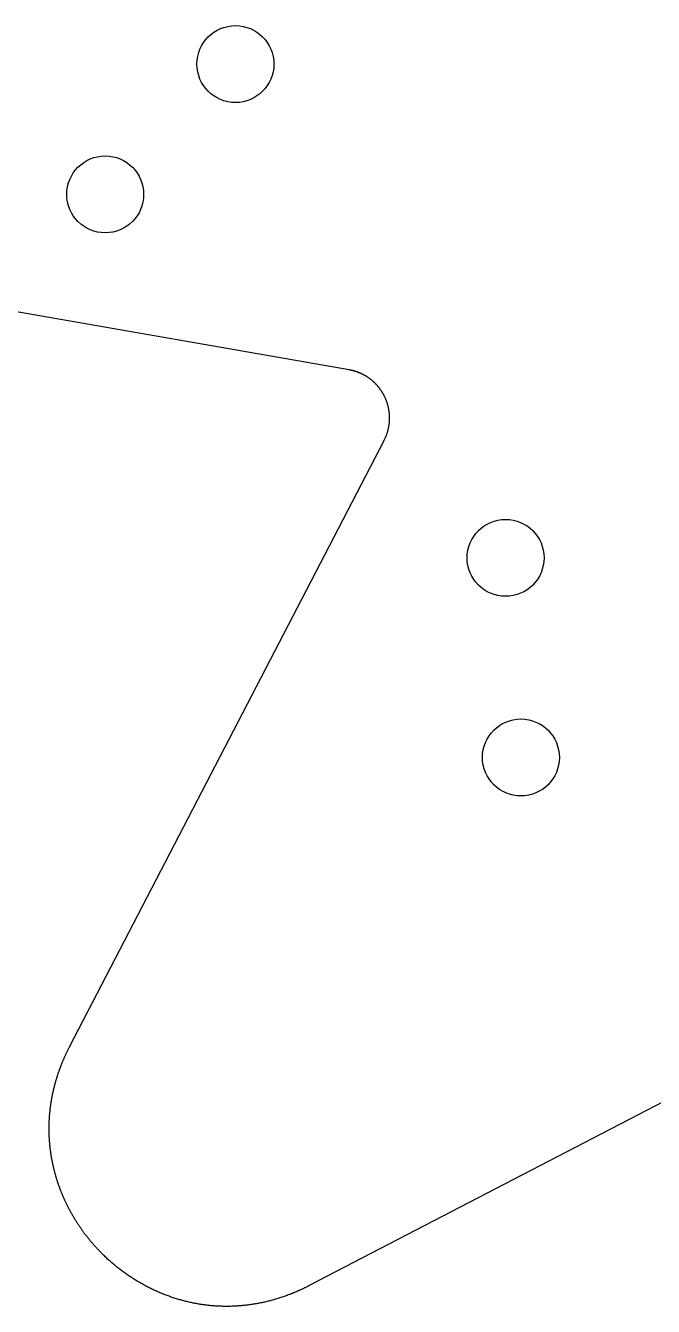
# Model space of a CAD drawing. Header units: millimetres. Extents: x 72.5 to 127.5, y -127.5 to -72.5.
# Drawn here: x 84.31 to 91.65, y -115.42 to -100.44 of the extents above; entities that cross this region are included whole.
import ezdxf

# ---------------------------------------------------------------- set-up
doc = ezdxf.new("R2010")
doc.units = ezdxf.units.MM
doc.layers.add('Edge.Cuts', color=254, linetype='CONTINUOUS', true_color=0xd0d2cd)

msp = doc.modelspace()

# ---------------------------------------------------------------- linework, layer by layer
at = {"layer": 'Edge.Cuts', "linetype": 'CONTINUOUS'}
for p, q in [((88.092174, -104.465729), (74.221282, -102.047185)), ((88.097268, -104.466639), (88.092174, -104.465729)), ((88.10066, -104.46727), (88.097268, -104.466639)), ((88.104042, -104.46792), (88.10066, -104.46727)), ((88.107419, -104.46859), (88.104042, -104.46792)), ((88.110787, -104.469278), (88.107419, -104.46859)), ((88.11415, -104.469985), (88.110787, -104.469278)), ((88.117503, -104.470711), (88.11415, -104.469985)), ((88.120852, -104.471456), (88.117503, -104.470711)), ((88.124191, -104.472219), (88.120852, -104.471456)), ((88.127524, -104.473002), (88.124191, -104.472219)), ((88.130848, -104.473804), (88.127524, -104.473002)), ((88.134167, -104.474624), (88.130848, -104.473804)), ((88.137476, -104.475463), (88.134167, -104.474624)), ((88.14078, -104.476321), (88.137476, -104.475463)), ((88.144073, -104.477197), (88.14078, -104.476321)), ((88.147362, -104.478093), (88.144073, -104.477197)), ((88.15064, -104.479006), (88.147362, -104.478093)), ((88.153914, -104.479939), (88.15064, -104.479006)), ((88.157177, -104.48089), (88.153914, -104.479939)), ((88.160434, -104.48186), (88.157177, -104.48089)), ((88.163681, -104.482848), (88.160434, -104.48186)), ((88.166923, -104.483855), (88.163681, -104.482848)), ((88.170155, -104.48488), (88.166923, -104.483855)), ((88.173381, -104.485924), (88.170155, -104.48488)), ((88.176596, -104.486986), (88.173381, -104.485924)), ((88.179806, -104.488067), (88.176596, -104.486986)), ((88.183005, -104.489165), (88.179806, -104.488067)), ((88.186199, -104.490283), (88.183005, -104.489165)), ((88.189382, -104.491418), (88.186199, -104.490283)), ((88.192559, -104.492573), (88.189382, -104.491418)), ((88.195725, -104.493744), (88.192559, -104.492573)), ((88.198885, -104.494935), (88.195725, -104.493744)), ((88.202034, -104.496144), (88.198885, -104.494935)), ((88.205178, -104.497371), (88.202034, -104.496144)), ((88.20831, -104.498616), (88.205178, -104.497371)), ((88.211436, -104.499879), (88.20831, -104.498616)), ((88.214551, -104.50116), (88.211436, -104.499879)), ((88.21766, -104.50246), (88.214551, -104.50116)), ((88.220758, -104.503777), (88.21766, -104.50246)), ((88.223849, -104.505113), (88.220758, -104.503777)), ((88.226929, -104.506466), (88.223849, -104.505113)), ((88.230002, -104.507838), (88.226929, -104.506466)), ((88.233064, -104.509226), (88.230002, -104.507838)), ((88.236119, -104.510634), (88.233064, -104.509226)), ((88.239163, -104.512058), (88.236119, -104.510634)), ((88.2422, -104.513502), (88.239163, -104.512058)), ((88.245225, -104.514962), (88.2422, -104.513502)), ((88.248243, -104.516441), (88.245225, -104.514962)), ((88.25125, -104.517936), (88.248243, -104.516441)), ((88.254249, -104.519451), (88.25125, -104.517936)), ((88.257237, -104.520981), (88.254249, -104.519451)), ((88.260217, -104.522531), (88.257237, -104.520981)), ((88.263186, -104.524097), (88.260217, -104.522531)), ((88.266147, -104.525681), (88.263186, -104.524097)), ((88.269096, -104.527282), (88.266147, -104.525681)), ((88.272037, -104.528902), (88.269096, -104.527282)), ((88.274967, -104.530538), (88.272037, -104.528902)), ((88.277888, -104.532192), (88.274967, -104.530538)), ((88.280797, -104.533863), (88.277888, -104.532192)), ((88.283699, -104.535552), (88.280797, -104.533863)), ((88.286588, -104.537257), (88.283699, -104.535552)), ((88.289469, -104.53898), (88.286588, -104.537257)), ((88.292337, -104.54072), (88.289469, -104.53898)), ((88.295197, -104.542477), (88.292337, -104.54072)), ((88.298045, -104.544251), (88.295197, -104.542477)), ((88.300884, -104.546043), (88.298045, -104.544251)), ((88.303711, -104.547851), (88.300884, -104.546043)), ((88.306528, -104.549676), (88.303711, -104.547851)), ((88.309333, -104.551518), (88.306528, -104.549676)), ((88.31213, -104.553377), (88.309333, -104.551518)), ((88.314913, -104.555252), (88.31213, -104.553377)), ((88.317687, -104.557146), (88.314913, -104.555252)), ((88.320448, -104.559054), (88.317687, -104.557146)), ((88.3232, -104.560981), (88.320448, -104.559054)), ((88.325939, -104.562922), (88.3232, -104.560981)), ((88.328669, -104.564882), (88.325939, -104.562922)), ((88.331385, -104.566857), (88.328669, -104.564882)), ((88.334091, -104.568849), (88.331385, -104.566857)), ((88.336785, -104.570857), (88.334091, -104.568849)), ((88.339468, -104.572882), (88.336785, -104.570857)), ((88.342138, -104.574922), (88.339468, -104.572882)), ((88.344798, -104.57698), (88.342138, -104.574922)), ((88.347444, -104.579052), (88.344798, -104.57698)), ((88.35008, -104.581142), (88.347444, -104.579052)), ((88.352702, -104.583247), (88.35008, -104.581142)), ((88.355314, -104.585369), (88.352702, -104.583247)), ((88.357912, -104.587505), (88.355314, -104.585369)), ((88.3605, -104.589659), (88.357912, -104.587505)), ((88.363073, -104.591827), (88.3605, -104.589659)), ((88.365636, -104.594012), (88.363073, -104.591827)), ((88.368184, -104.596211), (88.365636, -104.594012)), ((88.370722, -104.598427), (88.368184, -104.596211)), ((88.373245, -104.600658), (88.370722, -104.598427)), ((88.375757, -104.602905), (88.373245, -104.600658)), ((88.378254, -104.605166), (88.375757, -104.602905)), ((88.38074, -104.607444), (88.378254, -104.605166)), ((88.383212, -104.609736), (88.38074, -104.607444)), ((88.385672, -104.612044), (88.383212, -104.609736)), ((88.388117, -104.614366), (88.385672, -104.612044)), ((88.390551, -104.616705), (88.388117, -104.614366)), ((88.392969, -104.619057), (88.390551, -104.616705)), ((88.395376, -104.621425), (88.392969, -104.619057)), ((88.397767, -104.623806), (88.395376, -104.621425)), ((88.400147, -104.626204), (88.397767, -104.623806)), ((88.402511, -104.628615), (88.400147, -104.626204)), ((88.404863, -104.631041), (88.402511, -104.628615)), ((88.407199, -104.633481), (88.404863, -104.631041)), ((88.409523, -104.635937), (88.407199, -104.633481)), ((88.411832, -104.638405), (88.409523, -104.635937)), ((88.414128, -104.640889), (88.411832, -104.638405)), ((88.416408, -104.643386), (88.414128, -104.640889)), ((88.418675, -104.645898), (88.416408, -104.643386)), ((88.420926, -104.648422), (88.418675, -104.645898)), ((88.423164, -104.650962), (88.420926, -104.648422)), ((88.425387, -104.653514), (88.423164, -104.650962)), ((88.427596, -104.656081), (88.425387, -104.653514)), ((88.429789, -104.658661), (88.427596, -104.656081)), ((88.431968, -104.661255), (88.429789, -104.658661)), ((88.434132, -104.663861), (88.431968, -104.661255)), ((88.436281, -104.666482), (88.434132, -104.663861)), ((88.438414, -104.669114), (88.436281, -104.666482)), ((88.440533, -104.671761), (88.438414, -104.669114)), ((88.442636, -104.67442), (88.440533, -104.671761)), ((88.444725, -104.677093), (88.442636, -104.67442)), ((88.446797, -104.679777), (88.444725, -104.677093)), ((88.448854, -104.682476), (88.446797, -104.679777)), ((88.450895, -104.685185), (88.448854, -104.682476)), ((88.452921, -104.687908), (88.450895, -104.685185)), ((88.454931, -104.690643), (88.452921, -104.687908)), ((88.456926, -104.693391), (88.454931, -104.690643)), ((88.458904, -104.69615), (88.456926, -104.693391)), ((88.460866, -104.698922), (88.458904, -104.69615)), ((88.462812, -104.701705), (88.460866, -104.698922)), ((88.464743, -104.7045), (88.462812, -104.701705)), ((88.466656, -104.707307), (88.464743, -104.7045)), ((88.468554, -104.710126), (88.466656, -104.707307)), ((88.470435, -104.712956), (88.468554, -104.710126)), ((88.4723, -104.715797), (88.470435, -104.712956)), ((88.474148, -104.71865), (88.4723, -104.715797)), ((88.47598, -104.721514), (88.474148, -104.71865)), ((88.477794, -104.724389), (88.47598, -104.721514)), ((88.479593, -104.727275), (88.477794, -104.724389)), ((88.481374, -104.730171), (88.479593, -104.727275)), ((88.483138, -104.733079), (88.481374, -104.730171)), ((88.484885, -104.735996), (88.483138, -104.733079)), ((88.486616, -104.738925), (88.484885, -104.735996)), ((88.488329, -104.741863), (88.486616, -104.738925)), ((88.490025, -104.744812), (88.488329, -104.741863)), ((88.491703, -104.747771), (88.490025, -104.744812)), ((88.493365, -104.75074), (88.491703, -104.747771)), ((88.495008, -104.753719), (88.493365, -104.75074)), ((88.496635, -104.756707), (88.495008, -104.753719)), ((88.498244, -104.759705), (88.496635, -104.756707)), ((88.499835, -104.762713), (88.498244, -104.759705)), ((88.501409, -104.76573), (88.499835, -104.762713)), ((88.502965, -104.768756), (88.501409, -104.76573)), ((88.504503, -104.771792), (88.502965, -104.768756)), ((88.507525, -104.777889), (88.504503, -104.771792)), ((88.510475, -104.784021), (88.507525, -104.777889)), ((88.513353, -104.790188), (88.510475, -104.784021)), ((88.516158, -104.796387), (88.513353, -104.790188)), ((88.51889, -104.802618), (88.516158, -104.796387)), ((88.521548, -104.80888), (88.51889, -104.802618)), ((88.524132, -104.815171), (88.521548, -104.80888)), ((88.526641, -104.821492), (88.524132, -104.815171)), ((88.529075, -104.82784), (88.526641, -104.821492)), ((88.531434, -104.834215), (88.529075, -104.82784)), ((88.533716, -104.840615), (88.531434, -104.834215)), ((88.535923, -104.84704), (88.533716, -104.840615)), ((88.538054, -104.853489), (88.535923, -104.84704)), ((88.540107, -104.859961), (88.538054, -104.853489)), ((88.542084, -104.866453), (88.540107, -104.859961)), ((88.543983, -104.872967), (88.542084, -104.866453)), ((88.545805, -104.8795), (88.543983, -104.872967)), ((88.547549, -104.886051), (88.545805, -104.8795)), ((88.549215, -104.89262), (88.547549, -104.886051)), ((88.550802, -104.899205), (88.549215, -104.89262)), ((88.552311, -104.905806), (88.550802, -104.899205)), ((88.553742, -104.912421), (88.552311, -104.905806)), ((88.555093, -104.919049), (88.553742, -104.912421)), ((88.556366, -104.92569), (88.555093, -104.919049)), ((88.557559, -104.932343), (88.556366, -104.92569)), ((88.558674, -104.939005), (88.557559, -104.932343)), ((88.559708, -104.945678), (88.558674, -104.939005)), ((88.560664, -104.952359), (88.559708, -104.945678)), ((88.561539, -104.959048), (88.560664, -104.952359)), ((88.562335, -104.965744), (88.561539, -104.959048)), ((88.563051, -104.972445), (88.562335, -104.965744)), ((88.563688, -104.979151), (88.563051, -104.972445)), ((88.564244, -104.985862), (88.563688, -104.979151)), ((88.564721, -104.992575), (88.564244, -104.985862)), ((88.565118, -104.999291), (88.564721, -104.992575)), ((88.565435, -105.006009), (88.565118, -104.999291)), ((88.565671, -105.012727), (88.565435, -105.006009)), ((88.565828, -105.019445), (88.565671, -105.012727)), ((88.549149, -105.165694), (88.550737, -105.159161)), ((88.550737, -105.159161), (88.552247, -105.152614)), ((88.552247, -105.152614), (88.553679, -105.146052)), ((88.553679, -105.146052), (88.555031, -105.139476)), ((88.555031, -105.139476), (88.556305, -105.132887)), ((88.556305, -105.132887), (88.5575, -105.126285)), ((88.5575, -105.126285), (88.558616, -105.119671)), ((88.558616, -105.119671), (88.559653, -105.113046)), ((88.559653, -105.113046), (88.560611, -105.10641)), ((88.560611, -105.10641), (88.561489, -105.099763)), ((88.561489, -105.099763), (88.562288, -105.093107)), ((88.562288, -105.093107), (88.563008, -105.086442)), ((88.563008, -105.086442), (88.563649, -105.079768)), ((88.563649, -105.079768), (88.56421, -105.073087)), ((88.56421, -105.073087), (88.564691, -105.066398)), ((88.564691, -105.066398), (88.565093, -105.059704)), ((88.565093, -105.059704), (88.565415, -105.053004)), ((88.565415, -105.053004), (88.565657, -105.046299)), ((88.565657, -105.046299), (88.56582, -105.039589)), ((88.56582, -105.039589), (88.565903, -105.032877)), ((88.565906, -105.026162), (88.565828, -105.019445)), ((88.565903, -105.032877), (88.565906, -105.026162)), ((84.825138, -112.374882), (88.500982, -105.292494)), ((88.500982, -105.292494), (88.504129, -105.286355)), ((88.504129, -105.286355), (88.507199, -105.280193)), ((88.507199, -105.280193), (88.510191, -105.274007)), ((88.510191, -105.274007), (88.513105, -105.267799)), ((88.513105, -105.267799), (88.515942, -105.261568)), ((88.515942, -105.261568), (88.518701, -105.255315)), ((88.518701, -105.255315), (88.521382, -105.249041)), ((88.521382, -105.249041), (88.523985, -105.242746)), ((88.523985, -105.242746), (88.526511, -105.236429)), ((88.526511, -105.236429), (88.528959, -105.230092)), ((88.528959, -105.230092), (88.531329, -105.223735)), ((88.531329, -105.223735), (88.533622, -105.217359)), ((88.533622, -105.217359), (88.535836, -105.210963)), ((88.535836, -105.210963), (88.537972, -105.204549)), ((88.537972, -105.204549), (88.54003, -105.198116)), ((88.54003, -105.198116), (88.542011, -105.191665)), ((88.542011, -105.191665), (88.543913, -105.185197)), ((88.543913, -105.185197), (88.545736, -105.178713)), ((88.545736, -105.178713), (88.547482, -105.172211)), ((88.547482, -105.172211), (88.549149, -105.165694)), ((94.706862, -111.500089), (87.626761, -115.176504)), ((84.761039, -112.508621), (84.763759, -112.502468)), ((84.763759, -112.502468), (84.7665, -112.496315)), ((84.7665, -112.496315), (84.769261, -112.490165)), ((84.769261, -112.490165), (84.772044, -112.484016)), ((84.772044, -112.484016), (84.774847, -112.47787)), ((84.774847, -112.47787), (84.777672, -112.471726)), ((84.777672, -112.471726), (84.780518, -112.465584)), ((84.780518, -112.465584), (84.783385, -112.459444)), ((84.783385, -112.459444), (84.786273, -112.453307)), ((84.786273, -112.453307), (84.789182, -112.44717)), ((84.789182, -112.44717), (84.792112, -112.441038)), ((84.792112, -112.441038), (84.795063, -112.434906)), ((84.795063, -112.434906), (84.798036, -112.428777)), ((84.798036, -112.428777), (84.80103, -112.42265)), ((84.80103, -112.42265), (84.804044, -112.416526)), ((84.804044, -112.416526), (84.807081, -112.410403)), ((84.807081, -112.410403), (84.810138, -112.404283)), ((84.810138, -112.404283), (84.813216, -112.398165)), ((84.813216, -112.398165), (84.816316, -112.39205)), ((84.816316, -112.39205), (84.819437, -112.385936)), ((84.819437, -112.385936), (84.825138, -112.374882)), ((84.702023, -112.656913), (84.704243, -112.650714)), ((84.704243, -112.650714), (84.706485, -112.644515)), ((84.706485, -112.644515), (84.708746, -112.63832)), ((84.708746, -112.63832), (84.711029, -112.632124)), ((84.711029, -112.632124), (84.713332, -112.625932)), ((84.713332, -112.625932), (84.715656, -112.61974)), ((84.715656, -112.61974), (84.718, -112.613551)), ((84.718, -112.613551), (84.720366, -112.607363)), ((84.720366, -112.607363), (84.722752, -112.601178)), ((84.722752, -112.601178), (84.725159, -112.594993)), ((84.725159, -112.594993), (84.727586, -112.588812)), ((84.727586, -112.588812), (84.730035, -112.582631)), ((84.730035, -112.582631), (84.732503, -112.576454)), ((84.732503, -112.576454), (84.734993, -112.570277)), ((84.734993, -112.570277), (84.737504, -112.564103)), ((84.737504, -112.564103), (84.740036, -112.55793)), ((84.740036, -112.55793), (84.742588, -112.55176)), ((84.742588, -112.55176), (84.745161, -112.545591)), ((84.745161, -112.545591), (84.747755, -112.539425)), ((84.747755, -112.539425), (84.75037, -112.53326)), ((84.75037, -112.53326), (84.753006, -112.527098)), ((84.753006, -112.527098), (84.755663, -112.520937)), ((84.755663, -112.520937), (84.75834, -112.514779)), ((84.75834, -112.514779), (84.761039, -112.508621)), ((84.654891, -112.806204), (84.65662, -112.799967)), ((84.65662, -112.799967), (84.658369, -112.793729)), ((84.658369, -112.793729), (84.660138, -112.787495)), ((84.660138, -112.787495), (84.661928, -112.781261)), ((84.661928, -112.781261), (84.663738, -112.77503)), ((84.663738, -112.77503), (84.665569, -112.768798)), ((84.665569, -112.768798), (84.667419, -112.76257)), ((84.667419, -112.76257), (84.669291, -112.756341)), ((84.669291, -112.756341), (84.671183, -112.750116)), ((84.671183, -112.750116), (84.673095, -112.74389)), ((84.673095, -112.74389), (84.675028, -112.737668)), ((84.675028, -112.737668), (84.676982, -112.731445)), ((84.676982, -112.731445), (84.678955, -112.725226)), ((84.678955, -112.725226), (84.68095, -112.719007)), ((84.68095, -112.719007), (84.682964, -112.712791)), ((84.682964, -112.712791), (84.685, -112.706575)), ((84.685, -112.706575), (84.687055, -112.700363)), ((84.687055, -112.700363), (84.689132, -112.69415)), ((84.689132, -112.69415), (84.691229, -112.68794)), ((84.691229, -112.68794), (84.693347, -112.681731)), ((84.693347, -112.681731), (84.695484, -112.675525)), ((84.695484, -112.675525), (84.697644, -112.669319)), ((84.697644, -112.669319), (84.699823, -112.663116)), ((84.699823, -112.663116), (84.702023, -112.656913)), ((84.619499, -112.956296), (84.620741, -112.95003)), ((84.620741, -112.95003), (84.622003, -112.943763)), ((84.622003, -112.943763), (84.623285, -112.937499)), ((84.623285, -112.937499), (84.624588, -112.931234)), ((84.624588, -112.931234), (84.62591, -112.924972)), ((84.62591, -112.924972), (84.627253, -112.918709)), ((84.627253, -112.918709), (84.628616, -112.91245)), ((84.628616, -112.91245), (84.629999, -112.906189)), ((84.629999, -112.906189), (84.631403, -112.899932)), ((84.631403, -112.899932), (84.632827, -112.893674)), ((84.632827, -112.893674), (84.634271, -112.887419)), ((84.634271, -112.887419), (84.635735, -112.881163)), ((84.635735, -112.881163), (84.63722, -112.87491)), ((84.63722, -112.87491), (84.638725, -112.868657)), ((84.638725, -112.868657), (84.64025, -112.862407)), ((84.64025, -112.862407), (84.641795, -112.856156)), ((84.641795, -112.856156), (84.643361, -112.849908)), ((84.643361, -112.849908), (84.644947, -112.84366)), ((84.644947, -112.84366), (84.646554, -112.837415)), ((84.646554, -112.837415), (84.648181, -112.831169)), ((84.648181, -112.831169), (84.649827, -112.824927)), ((84.649827, -112.824927), (84.651495, -112.818684)), ((84.651495, -112.818684), (84.653183, -112.812444)), ((84.653183, -112.812444), (84.654891, -112.806204)), ((84.595747, -113.106965), (84.596505, -113.100681)), ((84.596505, -113.100681), (84.597283, -113.094394)), ((84.597283, -113.094394), (84.598081, -113.08811)), ((84.598081, -113.08811), (84.5989, -113.081824)), ((84.5989, -113.081824), (84.599739, -113.075542)), ((84.599739, -113.075542), (84.600598, -113.069258)), ((84.600598, -113.069258), (84.601476, -113.062977)), ((84.601476, -113.062977), (84.602376, -113.056694)), ((84.602376, -113.056694), (84.603294, -113.050414)), ((84.603294, -113.050414), (84.604234, -113.044132)), ((84.604234, -113.044132), (84.605193, -113.037854)), ((84.605193, -113.037854), (84.606173, -113.031574)), ((84.606173, -113.031574), (84.607172, -113.025298)), ((84.607172, -113.025298), (84.608192, -113.019019)), ((84.608192, -113.019019), (84.609232, -113.012744)), ((84.609232, -113.012744), (84.610292, -113.006467)), ((84.610292, -113.006467), (84.611372, -113.000194)), ((84.611372, -113.000194), (84.612473, -112.993919)), ((84.612473, -112.993919), (84.613593, -112.987647)), ((84.613593, -112.987647), (84.614735, -112.981374)), ((84.614735, -112.981374), (84.615895, -112.975104)), ((84.615895, -112.975104), (84.617077, -112.968833)), ((84.617077, -112.968833), (84.618278, -112.962565)), ((84.618278, -112.962565), (84.619499, -112.956296)), ((84.58357, -113.257944), (84.583847, -113.251653)), ((84.583847, -113.251653), (84.584144, -113.245358)), ((84.584144, -113.245358), (84.584461, -113.239067)), ((84.584461, -113.239067), (84.584798, -113.232773)), ((84.584798, -113.232773), (84.585154, -113.226481)), ((84.585154, -113.226481), (84.585531, -113.220187)), ((84.585531, -113.220187), (84.585928, -113.213896)), ((84.585928, -113.213896), (84.586345, -113.207602)), ((84.586345, -113.207602), (84.586782, -113.201312)), ((84.586782, -113.201312), (84.58724, -113.195018)), ((84.58724, -113.195018), (84.587717, -113.188728)), ((84.587717, -113.188728), (84.588214, -113.182435)), ((84.588214, -113.182435), (84.588731, -113.176145)), ((84.588731, -113.176145), (84.589269, -113.169853)), ((84.589269, -113.169853), (84.589826, -113.163564)), ((84.589826, -113.163564), (84.590404, -113.157272)), ((84.590404, -113.157272), (84.591001, -113.150984)), ((84.591001, -113.150984), (84.591619, -113.144693)), ((84.591619, -113.144693), (84.592257, -113.138405)), ((84.592257, -113.138405), (84.592915, -113.132115)), ((84.592915, -113.132115), (84.593592, -113.125828)), ((84.593592, -113.125828), (84.59429, -113.119539)), ((84.59429, -113.119539), (84.595008, -113.113253)), ((84.595008, -113.113253), (84.595747, -113.106965)), ((84.581796, -113.339744), (84.581812, -113.333452)), ((84.5818, -113.346033), (84.581796, -113.339744)), ((84.581823, -113.352325), (84.5818, -113.346033)), ((84.581812, -113.333452), (84.581849, -113.327162)), ((84.581867, -113.358613), (84.581823, -113.352325)), ((84.581849, -113.327162), (84.581905, -113.320869)), ((84.581931, -113.364903), (84.581867, -113.358613)), ((84.581905, -113.320869), (84.581981, -113.314579)), ((84.582015, -113.371191), (84.581931, -113.364903)), ((84.581981, -113.314579), (84.582078, -113.308286)), ((84.582118, -113.37748), (84.582015, -113.371191)), ((84.582078, -113.308286), (84.582194, -113.301995)), ((84.582242, -113.383766), (84.582118, -113.37748)), ((84.582194, -113.301995), (84.582331, -113.295701)), ((84.582386, -113.390055), (84.582242, -113.383766)), ((84.582331, -113.295701), (84.582487, -113.28941)), ((84.58255, -113.39634), (84.582386, -113.390055)), ((84.582487, -113.28941), (84.582664, -113.283116)), ((84.582734, -113.402627), (84.58255, -113.39634)), ((84.582664, -113.283116), (84.58286, -113.276825)), ((84.582937, -113.408911), (84.582734, -113.402627)), ((84.58286, -113.276825), (84.583077, -113.27053)), ((84.583077, -113.27053), (84.583314, -113.264239)), ((84.583314, -113.264239), (84.58357, -113.257944)), ((84.583161, -113.415197), (84.582937, -113.408911)), ((84.583405, -113.421479), (84.583161, -113.415197)), ((84.583669, -113.427764), (84.583405, -113.421479)), ((84.583953, -113.434045), (84.583669, -113.427764)), ((84.584257, -113.440328), (84.583953, -113.434045)), ((84.58458, -113.446607), (84.584257, -113.440328)), ((84.584924, -113.452888), (84.58458, -113.446607)), ((84.585288, -113.459165), (84.584924, -113.452888)), ((84.585672, -113.465445), (84.585288, -113.459165)), ((84.586076, -113.47172), (84.585672, -113.465445)), ((84.5865, -113.477998), (84.586076, -113.47172)), ((84.586943, -113.484271), (84.5865, -113.477998)), ((84.587407, -113.490547), (84.586943, -113.484271)), ((84.587891, -113.496818), (84.587407, -113.490547)), ((84.588395, -113.503091), (84.587891, -113.496818)), ((84.588919, -113.50936), (84.588395, -113.503091)), ((84.589463, -113.515631), (84.588919, -113.50936)), ((84.590026, -113.521897), (84.589463, -113.515631)), ((84.59061, -113.528165), (84.590026, -113.521897)), ((84.591214, -113.534429), (84.59061, -113.528165)), ((84.591838, -113.540695), (84.591214, -113.534429)), ((84.592482, -113.546956), (84.591838, -113.540695)), ((84.593145, -113.553219), (84.592482, -113.546956)), ((84.593829, -113.559477), (84.593145, -113.553219)), ((84.594533, -113.565737), (84.593829, -113.559477)), ((84.595256, -113.571992), (84.594533, -113.565737)), ((84.596, -113.578249), (84.595256, -113.571992)), ((84.596764, -113.584501), (84.596, -113.578249)), ((84.597547, -113.590754), (84.596764, -113.584501)), ((84.598351, -113.597003), (84.597547, -113.590754)), ((84.599174, -113.603253), (84.598351, -113.597003)), ((84.600018, -113.609498), (84.599174, -113.603253)), ((84.600881, -113.615745), (84.600018, -113.609498)), ((84.601764, -113.621986), (84.600881, -113.615745)), ((84.602668, -113.628229), (84.601764, -113.621986)), ((84.603591, -113.634467), (84.602668, -113.628229)), ((84.604535, -113.640706), (84.603591, -113.634467)), ((84.605498, -113.64694), (84.604535, -113.640706)), ((84.606481, -113.653175), (84.605498, -113.64694)), ((84.607484, -113.659404), (84.606481, -113.653175)), ((84.608507, -113.665635), (84.607484, -113.659404)), ((84.60955, -113.671861), (84.608507, -113.665635)), ((84.610613, -113.678087), (84.60955, -113.671861)), ((84.611696, -113.684308), (84.610613, -113.678087)), ((84.612799, -113.69053), (84.611696, -113.684308)), ((84.613921, -113.696747), (84.612799, -113.69053)), ((84.615064, -113.702964), (84.613921, -113.696747)), ((84.616226, -113.709175), (84.615064, -113.702964)), ((84.617409, -113.715388), (84.616226, -113.709175)), ((84.618611, -113.721595), (84.617409, -113.715388)), ((84.619834, -113.727802), (84.618611, -113.721595)), ((84.621075, -113.734004), (84.619834, -113.727802)), ((84.622338, -113.740206), (84.621075, -113.734004)), ((84.623619, -113.746402), (84.622338, -113.740206)), ((84.624921, -113.752599), (84.623619, -113.746402)), ((84.626243, -113.75879), (84.624921, -113.752599)), ((84.627585, -113.764981), (84.626243, -113.75879)), ((84.628946, -113.771166), (84.627585, -113.764981)), ((84.630327, -113.777352), (84.628946, -113.771166)), ((84.631728, -113.783531), (84.630327, -113.777352)), ((84.63315, -113.78971), (84.631728, -113.783531)), ((84.63459, -113.795884), (84.63315, -113.78971)), ((84.636051, -113.802057), (84.63459, -113.795884)), ((84.637531, -113.808224), (84.636051, -113.802057)), ((84.639032, -113.814392), (84.637531, -113.808224)), ((84.640552, -113.820552), (84.639032, -113.814392)), ((84.642092, -113.826713), (84.640552, -113.820552)), ((84.643652, -113.832867), (84.642092, -113.826713)), ((84.645232, -113.839021), (84.643652, -113.832867)), ((84.646831, -113.845169), (84.645232, -113.839021)), ((84.648451, -113.851316), (84.646831, -113.845169)), ((84.650089, -113.857456), (84.648451, -113.851316)), ((84.651748, -113.863596), (84.650089, -113.857456)), ((84.653426, -113.869729), (84.651748, -113.863596)), ((84.655125, -113.875862), (84.653426, -113.869729)), ((84.656843, -113.881988), (84.655125, -113.875862)), ((84.658581, -113.888113), (84.656843, -113.881988)), ((84.660338, -113.894232), (84.658581, -113.888113)), ((84.662116, -113.900349), (84.660338, -113.894232)), ((84.663912, -113.90646), (84.662116, -113.900349)), ((84.665729, -113.91257), (84.663912, -113.90646)), ((84.667565, -113.918672), (84.665729, -113.91257)), ((84.669422, -113.924774), (84.667565, -113.918672)), ((84.671297, -113.930868), (84.669422, -113.924774)), ((84.673193, -113.936961), (84.671297, -113.930868)), ((84.675107, -113.943048), (84.673193, -113.936961)), ((84.677043, -113.949132), (84.675107, -113.943048)), ((84.678996, -113.95521), (84.677043, -113.949132)), ((84.680971, -113.961286), (84.678996, -113.95521)), ((84.682964, -113.967354), (84.680971, -113.961286)), ((84.684978, -113.973422), (84.682964, -113.967354)), ((84.68701, -113.979481), (84.684978, -113.973422)), ((84.689063, -113.985539), (84.68701, -113.979481)), ((84.691134, -113.991589), (84.689063, -113.985539)), ((84.693226, -113.997638), (84.691134, -113.991589)), ((84.695336, -114.003679), (84.693226, -113.997638)), ((84.697467, -114.009718), (84.695336, -114.003679)), ((84.699617, -114.015749), (84.697467, -114.009718)), ((84.701787, -114.021778), (84.699617, -114.015749)), ((84.703975, -114.027799), (84.701787, -114.021778)), ((84.706184, -114.033818), (84.703975, -114.027799)), ((84.708411, -114.03983), (84.706184, -114.033818)), ((84.710659, -114.045838), (84.708411, -114.03983)), ((84.712925, -114.051839), (84.710659, -114.045838)), ((84.715212, -114.057837), (84.712925, -114.051839)), ((84.717517, -114.063828), (84.715212, -114.057837)), ((84.719843, -114.069815), (84.717517, -114.063828)), ((84.722186, -114.075794), (84.719843, -114.069815)), ((84.724551, -114.081771), (84.722186, -114.075794)), ((84.726933, -114.087739), (84.724551, -114.081771)), ((84.729336, -114.093705), (84.726933, -114.087739)), ((84.731757, -114.099662), (84.729336, -114.093705)), ((84.734198, -114.105616), (84.731757, -114.099662)), ((84.736658, -114.111561), (84.734198, -114.105616)), ((84.739138, -114.117503), (84.736658, -114.111561)), ((84.741636, -114.123437), (84.739138, -114.117503)), ((84.744154, -114.129367), (84.741636, -114.123437)), ((84.74669, -114.135289), (84.744154, -114.129367)), ((84.749247, -114.141207), (84.74669, -114.135289)), ((84.751822, -114.147116), (84.749247, -114.141207)), ((84.754417, -114.153022), (84.751822, -114.147116)), ((84.757029, -114.158919), (84.754417, -114.153022)), ((84.759663, -114.164812), (84.757029, -114.158919)), ((84.762314, -114.170696), (84.759663, -114.164812)), ((84.764985, -114.176576), (84.762314, -114.170696)), ((84.767674, -114.182448), (84.764985, -114.176576)), ((84.770383, -114.188315), (84.767674, -114.182448)), ((84.77311, -114.194173), (84.770383, -114.188315)), ((84.775858, -114.200026), (84.77311, -114.194173)), ((84.778623, -114.205871), (84.775858, -114.200026)), ((84.781408, -114.211711), (84.778623, -114.205871)), ((84.78421, -114.217542), (84.781408, -114.211711)), ((84.787033, -114.223368), (84.78421, -114.217542)), ((84.789874, -114.229184), (84.787033, -114.223368)), ((84.792734, -114.234996), (84.789874, -114.229184)), ((84.795612, -114.240799), (84.792734, -114.234996)), ((84.79851, -114.246596), (84.795612, -114.240799)), ((84.801426, -114.252384), (84.79851, -114.246596)), ((84.804361, -114.258167), (84.801426, -114.252384)), ((84.807314, -114.26394), (84.804361, -114.258167)), ((84.810287, -114.269708), (84.807314, -114.26394)), ((84.813277, -114.275467), (84.810287, -114.269708)), ((84.816287, -114.281219), (84.813277, -114.275467)), ((84.819314, -114.286962), (84.816287, -114.281219)), ((84.822361, -114.2927), (84.819314, -114.286962)), ((84.825426, -114.298427), (84.822361, -114.2927)), ((84.82851, -114.304149), (84.825426, -114.298427)), ((84.831611, -114.30986), (84.82851, -114.304149)), ((84.834732, -114.315566), (84.831611, -114.30986)), ((84.837871, -114.321262), (84.834732, -114.315566)), ((84.841029, -114.326951), (84.837871, -114.321262)), ((84.844204, -114.332631), (84.841029, -114.326951)), ((84.847398, -114.338303), (84.844204, -114.332631)), ((84.85061, -114.343966), (84.847398, -114.338303)), ((84.853841, -114.349622), (84.85061, -114.343966)), ((84.857089, -114.355268), (84.853841, -114.349622)), ((84.860356, -114.360908), (84.857089, -114.355268)), ((84.86364, -114.366536), (84.860356, -114.360908)), ((84.866944, -114.372158), (84.86364, -114.366536)), ((84.870265, -114.37777), (84.866944, -114.372158)), ((84.873604, -114.383374), (84.870265, -114.37777)), ((84.876961, -114.388968), (84.873604, -114.383374)), ((84.880337, -114.394554), (84.876961, -114.388968)), ((84.883729, -114.40013), (84.880337, -114.394554)), ((84.887141, -114.405699), (84.883729, -114.40013)), ((84.890569, -114.411257), (84.887141, -114.405699)), ((84.894017, -114.416807), (84.890569, -114.411257)), ((84.897481, -114.422346), (84.894017, -114.416807)), ((84.900964, -114.427877), (84.897481, -114.422346)), ((84.904463, -114.433398), (84.900964, -114.427877)), ((84.907982, -114.438911), (84.904463, -114.433398)), ((84.911517, -114.444412), (84.907982, -114.438911)), ((84.91507, -114.449906), (84.911517, -114.444412)), ((84.91864, -114.455388), (84.91507, -114.449906)), ((84.922229, -114.460862), (84.91864, -114.455388)), ((84.925834, -114.466325), (84.922229, -114.460862)), ((84.929458, -114.471779), (84.925834, -114.466325)), ((84.933098, -114.477222), (84.929458, -114.471779)), ((84.936756, -114.482657), (84.933098, -114.477222)), ((84.940431, -114.48808), (84.936756, -114.482657)), ((84.944124, -114.493494), (84.940431, -114.48808)), ((84.947834, -114.498897), (84.944124, -114.493494)), ((84.951561, -114.50429), (84.947834, -114.498897)), ((84.955305, -114.509672), (84.951561, -114.50429)), ((84.959067, -114.515045), (84.955305, -114.509672)), ((84.962845, -114.520407), (84.959067, -114.515045)), ((84.966641, -114.525758), (84.962845, -114.520407)), ((84.970453, -114.531099), (84.966641, -114.525758)), ((84.974283, -114.536429), (84.970453, -114.531099)), ((84.978129, -114.541748), (84.974283, -114.536429)), ((84.981993, -114.547057), (84.978129, -114.541748)), ((84.985873, -114.552354), (84.981993, -114.547057)), ((84.98977, -114.557641), (84.985873, -114.552354)), ((84.993684, -114.562916), (84.98977, -114.557641)), ((84.997614, -114.568181), (84.993684, -114.562916)), ((85.001561, -114.573434), (84.997614, -114.568181)), ((85.005525, -114.578676), (85.001561, -114.573434)), ((85.009505, -114.583907), (85.005525, -114.578676)), ((85.013502, -114.589127), (85.009505, -114.583907)), ((85.017515, -114.594334), (85.013502, -114.589127)), ((85.021544, -114.599531), (85.017515, -114.594334)), ((85.02559, -114.604716), (85.021544, -114.599531)), ((85.029653, -114.60989), (85.02559, -114.604716)), ((85.033731, -114.615051), (85.029653, -114.60989)), ((85.037826, -114.620202), (85.033731, -114.615051)), ((85.041936, -114.62534), (85.037826, -114.620202)), ((85.046064, -114.630466), (85.041936, -114.62534)), ((85.050206, -114.63558), (85.046064, -114.630466)), ((85.054366, -114.640683), (85.050206, -114.63558)), ((85.058541, -114.645773), (85.054366, -114.640683)), ((85.062732, -114.650851), (85.058541, -114.645773)), ((85.066938, -114.655917), (85.062732, -114.650851)), ((85.071161, -114.660971), (85.066938, -114.655917)), ((85.075399, -114.666012), (85.071161, -114.660971)), ((85.079654, -114.671041), (85.075399, -114.666012)), ((85.083923, -114.676057), (85.079654, -114.671041)), ((85.088209, -114.681061), (85.083923, -114.676057)), ((85.09251, -114.686052), (85.088209, -114.681061)), ((85.096826, -114.691031), (85.09251, -114.686052)), ((85.101158, -114.695997), (85.096826, -114.691031)), ((85.105505, -114.70095), (85.101158, -114.695997)), ((85.109867, -114.70589), (85.105505, -114.70095)), ((85.114245, -114.710818), (85.109867, -114.70589)), ((85.118638, -114.715732), (85.114245, -114.710818)), ((85.123047, -114.720633), (85.118638, -114.715732)), ((85.12747, -114.725521), (85.123047, -114.720633)), ((85.131908, -114.730397), (85.12747, -114.725521)), ((85.136362, -114.735258), (85.131908, -114.730397)), ((85.14083, -114.740107), (85.136362, -114.735258)), ((85.145313, -114.744942), (85.14083, -114.740107)), ((85.149811, -114.749763), (85.145313, -114.744942)), ((85.154324, -114.754571), (85.149811, -114.749763)), ((85.158851, -114.759366), (85.154324, -114.754571)), ((85.163393, -114.764147), (85.158851, -114.759366)), ((85.16795, -114.768914), (85.163393, -114.764147)), ((85.172521, -114.773668), (85.16795, -114.768914)), ((85.177107, -114.778408), (85.172521, -114.773668)), ((85.181707, -114.783134), (85.177107, -114.778408)), ((85.186322, -114.787846), (85.181707, -114.783134)), ((85.190951, -114.792544), (85.186322, -114.787846)), ((85.195594, -114.797227), (85.190951, -114.792544)), ((85.200251, -114.801897), (85.195594, -114.797227)), ((85.209608, -114.811194), (85.200251, -114.801897)), ((85.219021, -114.820434), (85.209608, -114.811194)), ((85.228489, -114.829617), (85.219021, -114.820434)), ((85.238012, -114.838741), (85.228489, -114.829617)), ((85.24759, -114.847807), (85.238012, -114.838741)), ((85.257222, -114.856814), (85.24759, -114.847807)), ((85.266907, -114.865761), (85.257222, -114.856814)), ((85.276645, -114.874648), (85.266907, -114.865761)), ((85.286436, -114.883475), (85.276645, -114.874648)), ((85.296279, -114.892242), (85.286436, -114.883475)), ((85.306174, -114.900947), (85.296279, -114.892242)), ((85.316119, -114.90959), (85.306174, -114.900947)), ((85.326115, -114.918171), (85.316119, -114.90959)), ((85.33616, -114.92669), (85.326115, -114.918171)), ((85.346256, -114.935145), (85.33616, -114.92669)), ((85.3564, -114.943538), (85.346256, -114.935145)), ((85.366592, -114.951866), (85.3564, -114.943538)), ((85.376832, -114.960131), (85.366592, -114.951866)), ((85.38712, -114.968331), (85.376832, -114.960131)), ((85.397454, -114.976465), (85.38712, -114.968331)), ((85.407835, -114.984535), (85.397454, -114.976465)), ((85.418261, -114.992539), (85.407835, -114.984535)), ((85.428732, -115.000476), (85.418261, -114.992539)), ((85.439248, -115.008347), (85.428732, -115.000476)), ((85.449809, -115.016152), (85.439248, -115.008347)), ((85.460412, -115.023889), (85.449809, -115.016152)), ((85.471059, -115.031558), (85.460412, -115.023889)), ((85.481748, -115.03916), (85.471059, -115.031558)), ((85.49248, -115.046693), (85.481748, -115.03916)), ((85.503252, -115.054157), (85.49248, -115.046693)), ((85.514066, -115.061553), (85.503252, -115.054157)), ((85.52492, -115.06888), (85.514066, -115.061553)), ((85.535813, -115.076137), (85.52492, -115.06888)), ((85.546746, -115.083323), (85.535813, -115.076137)), ((85.557718, -115.09044), (85.546746, -115.083323)), ((85.568728, -115.097486), (85.557718, -115.09044)), ((85.579775, -115.104462), (85.568728, -115.097486)), ((85.59086, -115.111366), (85.579775, -115.104462)), ((85.601981, -115.118199), (85.59086, -115.111366)), ((85.613138, -115.12496), (85.601981, -115.118199)), ((85.624331, -115.13165), (85.613138, -115.12496)), ((85.635558, -115.138267), (85.624331, -115.13165)), ((85.64682, -115.144811), (85.635558, -115.138267)), ((85.658116, -115.151283), (85.64682, -115.144811)), ((85.669446, -115.157682), (85.658116, -115.151283)), ((85.680808, -115.164008), (85.669446, -115.157682)), ((85.692203, -115.17026), (85.680808, -115.164008)), ((85.703629, -115.176439), (85.692203, -115.17026)), ((85.715087, -115.182543), (85.703629, -115.176439)), ((85.726575, -115.188574), (85.715087, -115.182543)), ((85.738094, -115.19453), (85.726575, -115.188574)), ((85.749642, -115.200411), (85.738094, -115.19453)), ((85.76122, -115.206218), (85.749642, -115.200411)), ((87.577845, -115.201175), (87.57172, -115.204164)), ((87.583966, -115.198166), (87.577845, -115.201175)), ((87.590087, -115.195135), (87.583966, -115.198166)), ((87.596204, -115.192083), (87.590087, -115.195135)), ((87.602321, -115.18901), (87.596204, -115.192083)), ((87.608434, -115.185916), (87.602321, -115.18901)), ((87.614545, -115.182799), (87.608434, -115.185916)), ((87.620654, -115.179663), (87.614545, -115.182799)), ((87.626761, -115.176504), (87.620654, -115.179663)), ((85.772826, -115.211949), (85.76122, -115.206218)), ((85.784461, -115.217606), (85.772826, -115.211949)), ((85.796123, -115.223187), (85.784461, -115.217606)), ((85.807812, -115.228692), (85.796123, -115.223187)), ((85.819529, -115.234122), (85.807812, -115.228692)), ((85.831271, -115.239476), (85.819529, -115.234122)), ((85.843039, -115.244754), (85.831271, -115.239476)), ((85.854833, -115.249955), (85.843039, -115.244754)), ((85.866651, -115.25508), (85.854833, -115.249955)), ((85.878493, -115.260128), (85.866651, -115.25508)), ((85.890359, -115.2651), (85.878493, -115.260128)), ((85.902249, -115.269995), (85.890359, -115.2651)), ((85.914161, -115.274813), (85.902249, -115.269995)), ((85.926095, -115.279554), (85.914161, -115.274813)), ((85.938052, -115.284217), (85.926095, -115.279554)), ((85.95003, -115.288803), (85.938052, -115.284217)), ((85.962029, -115.293311), (85.95003, -115.288803)), ((85.974048, -115.297742), (85.962029, -115.293311)), ((85.986088, -115.302095), (85.974048, -115.297742)), ((85.998147, -115.306371), (85.986088, -115.302095)), ((86.010225, -115.310568), (85.998147, -115.306371)), ((86.022322, -115.314687), (86.010225, -115.310568)), ((86.034438, -115.318728), (86.022322, -115.314687)), ((86.046571, -115.322691), (86.034438, -115.318728)), ((86.058722, -115.326575), (86.046571, -115.322691)), ((86.070889, -115.330381), (86.058722, -115.326575)), ((86.083073, -115.334108), (86.070889, -115.330381)), ((86.095274, -115.337757), (86.083073, -115.334108)), ((86.10749, -115.341327), (86.095274, -115.337757)), ((86.119722, -115.344819), (86.10749, -115.341327)), ((86.131968, -115.348231), (86.119722, -115.344819)), ((86.144229, -115.351565), (86.131968, -115.348231)), ((86.156505, -115.35482), (86.144229, -115.351565)), ((87.182023, -115.350398), (87.169547, -115.353704)), ((87.194495, -115.347011), (87.182023, -115.350398)), ((87.206961, -115.343542), (87.194495, -115.347011)), ((87.219421, -115.339992), (87.206961, -115.343542)), ((87.231876, -115.33636), (87.219421, -115.339992)), ((87.244325, -115.332646), (87.231876, -115.33636)), ((87.256767, -115.328851), (87.244325, -115.332646)), ((87.269204, -115.324974), (87.256767, -115.328851)), ((87.281635, -115.321015), (87.269204, -115.324974)), ((87.294059, -115.316974), (87.281635, -115.321015)), ((87.306477, -115.312851), (87.294059, -115.316974)), ((87.318889, -115.308646), (87.306477, -115.312851)), ((87.331294, -115.304359), (87.318889, -115.308646)), ((87.343692, -115.299989), (87.331294, -115.304359)), ((87.356083, -115.295537), (87.343692, -115.299989)), ((87.368468, -115.291002), (87.356083, -115.295537)), ((87.380845, -115.286385), (87.368468, -115.291002)), ((87.393216, -115.281685), (87.380845, -115.286385)), ((87.399397, -115.279304), (87.393216, -115.281685)), ((87.405579, -115.276902), (87.399397, -115.279304)), ((87.411757, -115.27448), (87.405579, -115.276902)), ((87.417934, -115.272036), (87.411757, -115.27448)), ((87.424109, -115.269572), (87.417934, -115.272036)), ((87.430283, -115.267087), (87.424109, -115.269572)), ((87.436453, -115.264582), (87.430283, -115.267087)), ((87.442623, -115.262055), (87.436453, -115.264582)), ((87.44879, -115.259508), (87.442623, -115.262055)), ((87.454956, -115.256939), (87.44879, -115.259508)), ((87.461119, -115.254351), (87.454956, -115.256939)), ((87.467282, -115.251741), (87.461119, -115.254351)), ((87.473441, -115.24911), (87.467282, -115.251741)), ((87.479599, -115.246458), (87.473441, -115.24911)), ((87.485754, -115.243786), (87.479599, -115.246458)), ((87.491909, -115.241092), (87.485754, -115.243786)), ((87.49806, -115.238378), (87.491909, -115.241092)), ((87.50421, -115.235642), (87.49806, -115.238378)), ((87.510357, -115.232886), (87.50421, -115.235642)), ((87.516504, -115.230108), (87.510357, -115.232886)), ((87.522646, -115.22731), (87.516504, -115.230108)), ((87.528789, -115.22449), (87.522646, -115.22731)), ((87.534927, -115.22165), (87.528789, -115.22449)), ((87.541066, -115.218788), (87.534927, -115.22165)), ((87.5472, -115.215906), (87.541066, -115.218788)), ((87.553334, -115.213002), (87.5472, -115.215906)), ((87.559464, -115.210077), (87.553334, -115.213002)), ((87.565594, -115.207131), (87.559464, -115.210077)), ((87.57172, -115.204164), (87.565594, -115.207131)), ((86.168794, -115.357995), (86.156505, -115.35482)), ((86.181096, -115.361092), (86.168794, -115.357995)), ((86.193411, -115.364109), (86.181096, -115.361092)), ((86.205739, -115.367048), (86.193411, -115.364109)), ((86.21808, -115.369907), (86.205739, -115.367048)), ((86.230432, -115.372687), (86.21808, -115.369907)), ((86.242796, -115.375387), (86.230432, -115.372687)), ((86.25517, -115.378009), (86.242796, -115.375387)), ((86.267556, -115.38055), (86.25517, -115.378009)), ((86.279952, -115.383013), (86.267556, -115.38055)), ((86.292358, -115.385396), (86.279952, -115.383013)), ((86.304774, -115.387699), (86.292358, -115.385396)), ((86.3172, -115.389923), (86.304774, -115.387699)), ((86.329634, -115.392068), (86.3172, -115.389923)), ((86.342078, -115.394133), (86.329634, -115.392068)), ((86.354529, -115.396118), (86.342078, -115.394133)), ((86.366989, -115.398023), (86.354529, -115.396118)), ((86.379457, -115.399849), (86.366989, -115.398023)), ((86.391932, -115.401596), (86.379457, -115.399849)), ((86.404414, -115.403262), (86.391932, -115.401596)), ((86.416903, -115.404849), (86.404414, -115.403262)), ((86.429399, -115.406357), (86.416903, -115.404849)), ((86.441901, -115.407784), (86.429399, -115.406357)), ((86.454409, -115.409132), (86.441901, -115.407784)), ((86.466922, -115.4104), (86.454409, -115.409132)), ((86.479441, -115.411588), (86.466922, -115.4104)), ((86.491966, -115.412697), (86.479441, -115.411588)), ((86.504495, -115.413725), (86.491966, -115.412697)), ((86.517028, -115.414674), (86.504495, -115.413725)), ((86.529566, -115.415543), (86.517028, -115.414674)), ((86.542108, -115.416332), (86.529566, -115.415543)), ((86.554654, -115.417042), (86.542108, -115.416332)), ((86.567203, -115.417671), (86.554654, -115.417042)), ((86.579756, -115.418221), (86.567203, -115.417671)), ((86.592311, -115.418691), (86.579756, -115.418221)), ((86.60487, -115.419081), (86.592311, -115.418691)), ((86.61743, -115.419391), (86.60487, -115.419081)), ((86.629994, -115.419621), (86.61743, -115.419391)), ((86.642559, -115.419771), (86.629994, -115.419621)), ((86.655126, -115.419842), (86.642559, -115.419771)), ((86.667695, -115.419832), (86.655126, -115.419842)), ((86.680265, -115.419743), (86.667695, -115.419832)), ((86.692836, -115.419573), (86.680265, -115.419743)), ((86.705408, -115.419324), (86.692836, -115.419573)), ((86.717981, -115.418995), (86.705408, -115.419324)), ((86.730555, -115.418585), (86.717981, -115.418995)), ((86.743129, -115.418096), (86.730555, -115.418585)), ((86.755703, -115.417527), (86.743129, -115.418096)), ((86.768276, -115.416878), (86.755703, -115.417527)), ((86.78085, -115.416148), (86.768276, -115.416878)), ((86.793423, -115.415339), (86.78085, -115.416148)), ((86.805995, -115.414449), (86.793423, -115.415339)), ((86.818567, -115.41348), (86.805995, -115.414449)), ((86.831138, -115.41243), (86.818567, -115.41348)), ((86.843707, -115.411301), (86.831138, -115.41243)), ((86.856275, -115.410091), (86.843707, -115.411301)), ((86.868841, -115.408801), (86.856275, -115.410091)), ((86.881406, -115.40743), (86.868841, -115.408801)), ((86.893969, -115.40598), (86.881406, -115.40743)), ((86.906529, -115.404449), (86.893969, -115.40598)), ((86.919088, -115.402838), (86.906529, -115.404449)), ((86.931643, -115.401147), (86.919088, -115.402838)), ((86.944197, -115.399376), (86.931643, -115.401147)), ((86.956747, -115.397524), (86.944197, -115.399376)), ((86.969295, -115.395591), (86.956747, -115.397524)), ((86.98184, -115.393578), (86.969295, -115.395591)), ((86.994381, -115.391485), (86.98184, -115.393578)), ((87.006919, -115.389311), (86.994381, -115.391485)), ((87.019454, -115.387057), (87.006919, -115.389311)), ((87.031985, -115.384722), (87.019454, -115.387057)), ((87.044512, -115.382307), (87.031985, -115.384722)), ((87.057036, -115.37981), (87.044512, -115.382307)), ((87.069555, -115.377233), (87.057036, -115.37981)), ((87.08207, -115.374576), (87.069555, -115.377233)), ((87.094581, -115.371837), (87.08207, -115.374576)), ((87.107087, -115.369018), (87.094581, -115.371837)), ((87.119589, -115.366117), (87.107087, -115.369018)), ((87.132085, -115.363136), (87.119589, -115.366117)), ((87.144578, -115.360073), (87.132085, -115.363136)), ((87.157065, -115.356929), (87.144578, -115.360073)), ((87.169547, -115.353704), (87.157065, -115.356929))]:
    msp.add_line(p, q, dxfattribs=at)
at = {"layer": 'Edge.Cuts'}
for centre in [(86.762, -100.889), (85.238, -102.413), (89.923021, -106.664481), (90.102626, -108.999348)]:
    msp.add_circle(centre, 0.45, dxfattribs=at)

doc.saveas('drawing.dxf')
